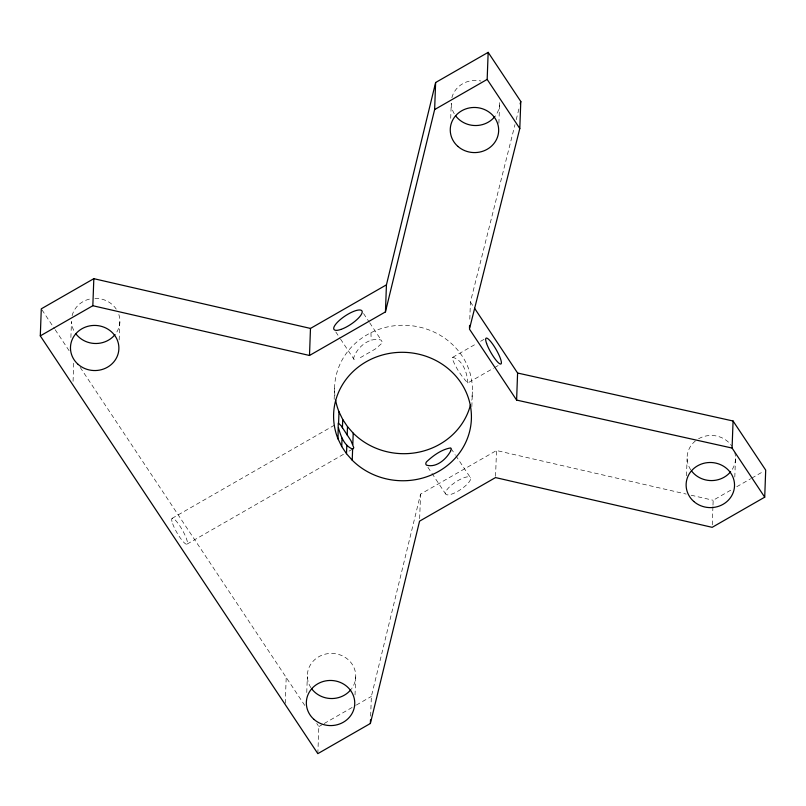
<?xml version="1.0" encoding="UTF-8"?>
<svg xmlns="http://www.w3.org/2000/svg" width="806" height="806" viewBox="0 0 806 806"><rect width="100%" height="100%" fill="white"/><g stroke="black" fill="none" stroke-linecap="round" stroke-linejoin="round"><path stroke-width="0.6" stroke-dasharray="4.03 3.02" d="M70.888 337.533L71.472 321.544A24.22 22.568 2.1 0 0 75.099 332.747M73.064 381.298L73.739 362.861M119.157 340.001L119.872 320.325M285.253 703.295L286.201 677.473M306.754 692.566L307.338 676.587M317.836 753.64L318.833 726.589L316.748 723.456M334.158 399.363L334.611 387.071M355.023 695.034L355.748 675.368M370.649 716.111L371.365 696.434L420.551 494.108L496.506 450.524L686.238 494.088M419.654 518.701L420.551 494.108M450.705 118.341L451.249 103.581M469.787 319.236L470.422 302.028L514.994 124.567M471.842 406.637L472.387 391.877M498.884 123.268L499.649 102.372A24.22 22.568 2.1 0 1 494.743 116.699M495.559 476.346L496.506 450.524M686.48 475.832L687.115 458.624M712.262 524.867L712.937 506.42M712.988 505.191L713.169 500.274L732.463 489.192M734.8 477.081L735.525 457.405A24.22 22.568 2.1 0 1 731.354 470.775M467.752 382.991C467.53 373.44 462.765 359.536 452.65 357.35L452.237 358.428C455.41 367.385 461.495 376.281 467.752 382.991L493.544 368.191M516.213 119.711L518.953 108.77M381.248 343.84L375.475 348.917L358.71 358.599M172.021 518.399L336.082 424.248M452.65 357.35L476.286 343.779M480.588 341.321L484.88 338.852M187.113 544.06L344.636 453.657M348.988 451.159L352.242 449.295M494.622 367.576L498.924 365.108M318.833 726.589L323.115 724.131M324.193 723.516L355.285 705.663M356.353 705.048L371.365 696.434M736.755 486.733L750.688 478.734M751.766 478.119L763.554 471.349M382.044 341.754L381.218 340.122C369.611 336.555 356.675 347.336 353.562 358.297L354.136 359.536L355.778 359.547M691.135 495.216L713.169 500.274M470.422 302.028L473.193 306.199M363.546 313.524L368.987 321.705M369.662 322.732L381.218 340.122M451.068 448.549L455.118 454.634M455.793 455.652L470.633 477.988A14.901 4.504 -33.6 0 1 452.861 493.685A14.901 4.504 -33.6 0 1 450.625 485.857A14.901 4.504 -33.6 0 1 470.633 477.988M427.905 467.289L431.27 472.366M431.945 473.384L445.446 493.695M335.78 331.911L339.86 338.046M340.535 339.074L354.136 359.536M41.983 309.877L54.486 328.687M55.181 329.725L69.759 351.668M80.187 367.375L304.95 705.693M370.972 332.687L371.143 340.213M310.975 687.78A24.22 22.568 2.1 0 1 316.023 658.573A24.22 22.568 2.1 0 1 347.789 659.318A24.22 22.568 2.1 0 1 351.587 688.737M690.742 469.817A24.22 22.568 2.1 0 1 696.465 440.116M698.54 438.786A24.22 22.568 2.1 0 1 731.888 446.212M734.83 452.72A24.22 22.568 2.1 0 1 735.445 456.226M118.855 314.511A24.22 22.568 2.1 0 1 114.976 334.661M72.097 315.69A24.22 22.568 2.1 0 1 91.743 298.653M94.896 298.381A24.22 22.568 2.1 0 1 116.245 309.131M454.241 113.767A24.22 22.568 2.1 0 1 451.3 101.224M451.874 97.728A24.22 22.568 2.1 0 1 480.96 81.033M334.913 395.474A68.923 64.218 2.1 0 1 405.72 325.292A68.923 64.218 2.1 0 1 471.5 400.229M172.655 523.688A14.901 3.012 60.1 0 0 186.277 544.191A14.901 3.012 60.1 0 0 179.768 525.824A14.901 3.012 60.1 0 0 172.655 523.688"/><path stroke-width="1.21" d="M40.3 335.88L41.287 308.829L93.828 278.675L310.481 328.425L386.437 284.84L435.623 82.514L488.164 52.36L520.787 101.475L519.799 128.527L469.435 329.07L516.606 400.078L732.08 448.055L764.713 497.171L712.172 527.326L495.519 477.575L419.563 521.16L370.377 723.486L317.836 753.64L40.3 335.88L92.831 305.726L309.494 355.476L385.449 311.892L434.635 109.566L435.623 82.514M92.831 305.726L93.828 278.675M309.494 355.476L310.481 328.425M338.016 438.867A68.923 64.218 2.1 0 1 404.723 352.343A68.923 64.218 2.1 0 1 465.294 443.31A68.923 64.218 2.1 0 1 352.222 460.206L346.499 453.687L341.734 446.534L338.016 438.867L338.248 422.999L341.15 425.739L350.953 440.68L353.763 447.602L353.33 448.67L352.232 448.942C343.91 445.396 340.646 435.693 338.419 427.633M338.591 423.049L339.004 411.816A68.923 64.218 2.1 0 1 335.608 400.229M341.734 446.534L342.046 438.152M342.419 427.875L342.731 419.483L339.004 411.816M346.499 453.687L346.812 445.285M347.185 435.049L347.497 426.636L342.731 419.483M352.222 460.206L352.635 448.851M352.796 444.519L353.219 433.154L347.497 426.636M370.377 723.486L370.508 719.798M385.449 311.892L386.437 284.84M469.475 327.841L469.566 325.382M519.799 128.527L487.167 79.411L488.164 52.36M516.606 400.078L517.593 373.027L474.583 308.285M732.08 448.055L733.067 421.004L517.593 373.027M764.713 497.171L765.7 470.12L733.067 421.004M520.182 103.903L520.787 101.475M434.635 109.566L487.167 79.411M350.842 689.694A24.22 22.568 2.1 0 1 311.66 688.767M730.619 471.742A24.22 22.568 2.1 0 1 691.437 470.805M114.976 334.661A24.22 22.568 2.1 0 1 75.794 333.724M494.743 116.699A24.22 22.568 2.1 0 1 455.571 115.772M470.472 404.934A68.923 64.218 2.1 0 1 421.054 451.662A68.923 64.218 2.1 0 1 353.219 433.154M450.584 451.189C446.131 459.329 436.348 468.024 426.515 465.153A14.427 4.957 -18 0 1 426.515 461.848C433.124 455.612 441.648 449.395 450.625 447.924A14.417 3.446 -48.8 0 1 450.584 451.189M313.987 719.405A24.22 22.568 2.1 0 0 354.126 708.273A24.22 22.568 2.1 0 0 323.538 681.392A24.22 22.568 2.1 0 0 313.987 719.405M693.765 501.443A24.22 22.568 2.1 0 0 733.903 490.31A24.22 22.568 2.1 0 0 703.306 463.43A24.22 22.568 2.1 0 0 693.765 501.443M78.122 364.372A24.22 22.568 2.1 0 0 118.26 353.24A24.22 22.568 2.1 0 0 87.663 326.359A24.22 22.568 2.1 0 0 78.122 364.372M457.899 146.41A24.22 22.568 2.1 0 0 498.037 135.277A24.22 22.568 2.1 0 0 467.44 108.397A24.22 22.568 2.1 0 0 457.899 146.41M340.847 329.453A16.765 5.058 -33.6 0 0 362.206 311.892A16.765 5.058 -33.6 0 0 340.837 319.136A16.765 5.058 -33.6 0 0 340.847 329.453M486.623 343.568A14.901 3.012 60.1 0 0 500.244 364.01A14.901 3.012 60.1 0 0 493.665 345.573A14.901 3.012 60.1 0 0 486.623 343.568"/></g></svg>
